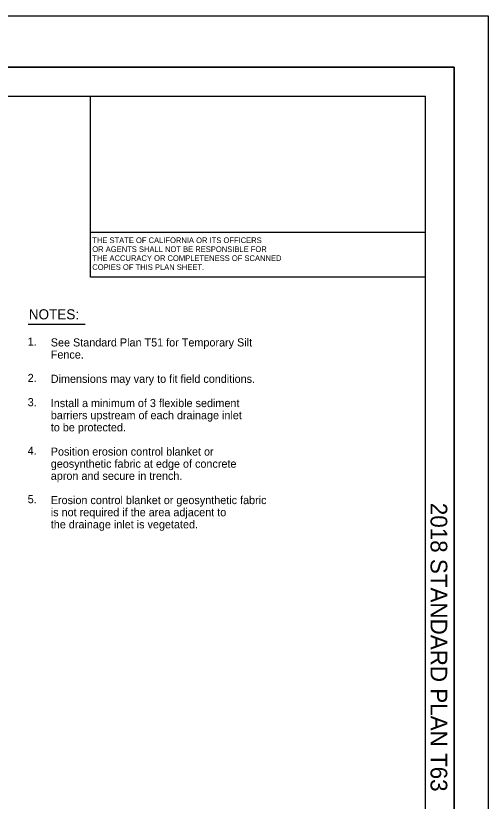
# Model space of a CAD drawing. Extents: x -894 to 866, y -476 to 714.
# Drawn here: x 457 to 866, y 33 to 714 of the extents above; entities that cross this region are included whole.
import ezdxf

# ---------------------------------------------------------------- set-up
doc = ezdxf.new("R2010")
doc.units = 0
doc.layers.add('10 Sheet Format', color=7, linetype='Continuous')
doc.layers.add('57 Undefined', color=7, linetype='Continuous')

msp = doc.modelspace()

# ---------------------------------------------------------------- linework, layer by layer
at = {"layer": '10 Sheet Format'}
for p, q in [((-863.46, 668.96), (836.55, 668.96)), ((836.55, 668.96), (836.55, -431.04)), ((-813.45, 643.96), (811.55, 643.96)), ((521.56, 525.89), (521.56, 643.96)), ((811.55, -406.04), (811.55, 643.96)), ((811.55, 525.89), (521.56, 525.89)), ((521.56, 487.06), (521.56, 525.89)), ((811.55, 487.06), (521.56, 487.06))]:
    msp.add_line(p, q, dxfattribs=at)
for points in [[(-894.04, 713.56), (865.96, 713.56), (865.96, -476.44), (-894.04, -476.44)], [(-863.46, -431.04), (836.55, -431.04), (836.55, 668.96), (-863.46, 668.96)]]:
    msp.add_lwpolyline(points, close=True, dxfattribs=at)
at = {"layer": '57 Undefined'}
msp.add_line((467.39, 446.58), (516.99, 446.58), dxfattribs=at)

# ---------------------------------------------------------------- texts
at = {"layer": '10 Sheet Format'}
for s, p in [('THE STATE OF CALIFORNIA OR ITS OFFICERS', (523.03, 516.71)), ('OR AGENTS SHALL NOT BE RESPONSIBLE FOR', (523.03, 508.96)), ('THE ACCURACY OR COMPLETENESS OF SCANNED', (523.03, 501.21)), ('COPIES OF THIS PLAN SHEET.', (523.03, 493.46))]:
    msp.add_text(s, height=4.9, dxfattribs=at).set_placement(p)
msp.add_text('2018 STANDARD PLAN T63', height=14.5, rotation=270, dxfattribs=at).set_placement((815.95, 291.82))
at = {"layer": '57 Undefined'}
for s, height, p in [('NOTES:', 8.75, (468.07, 450.66)), ('1.', 7, (467.12, 427.96)), ('See Standard Plan T51 for Temporary Silt', 7, (487.11, 427.2)), ('Fence.', 7, (487.11, 416.7)), ('2.', 7, (467.12, 396.46)), ('Dimensions may vary to fit field conditions.', 7, (487.11, 395.7)), ('3.', 7, (467.12, 375.46)), ('Install a minimum of 3 flexible sediment', 7, (487.11, 374.7)), ('barriers upstream of each drainage inlet', 7, (487.11, 364.2)), ('to be protected.', 7, (487.11, 353.7)), ('4.', 7, (467.12, 333.46)), ('Position erosion control blanket or ', 7, (487.11, 332.7)), ('geosynthetic fabric at edge of concrete ', 7, (487.11, 322.2)), ('apron and secure in trench.', 7, (487.11, 311.7)), ('5.', 7, (467.12, 291.46)), ('Erosion control blanket or geosynthetic fabric ', 7, (487.11, 290.7)), ('is not required if the area adjacent to ', 7, (487.11, 280.2)), ('the drainage inlet is vegetated.', 7, (487.11, 269.7))]:
    msp.add_text(s, height=height, dxfattribs=at).set_placement(p)

doc.saveas('drawing.dxf')
